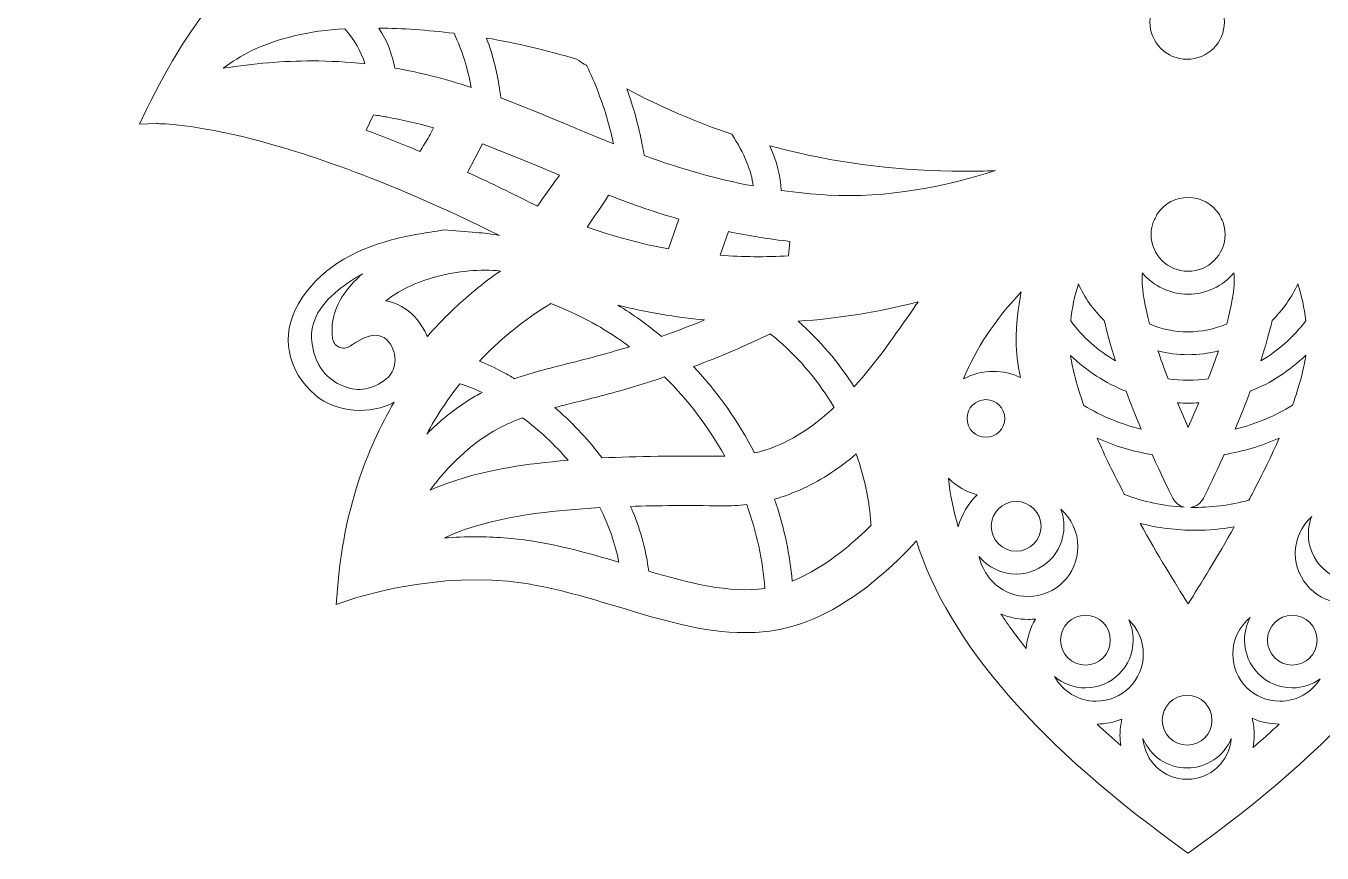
# Model space of a CAD drawing. Header units: millimetres. Extents: x -1177 to 2110, y 103 to 651.
# Drawn here: x 1475.5 to 1829.6, y 103.2 to 329.3 of the extents above; entities that cross this region are included whole.
import ezdxf

# ---------------------------------------------------------------- set-up
doc = ezdxf.new("R2010")
doc.units = ezdxf.units.MM
doc.header["$MEASUREMENT"] = 0
doc.layers.add('Layer 1', color=7, linetype='Continuous')

msp = doc.modelspace()

# ---------------------------------------------------------------- linework, layer by layer
at = {"layer": 'Layer 1', "lineweight": 0}
for points, knots in [([(2105.9, 465.9), (2076.31, 475.06), (2051.6, 476.53), (2032.45, 470.27), (2024.28, 467.6), (2018.89, 464.02), (2015.67, 461.31), (2015.95, 466), (2016.16, 470.53), (2016.37, 474.87), (2016.62, 479.95), (2016.85, 484.75), (2017.14, 489.12), (2019.89, 530.65), (2043.79, 561.71), (2044.03, 562.01), (2044.03, 562.01), (2047.17, 566.03), (2047.17, 566.03), (2047.17, 566.03), (2041.87, 566.35), (2041.87, 566.35), (2014.1, 568.07), (1988.65, 565.95), (1966.22, 560.05), (1965.28, 559.8), (1964.34, 559.54), (1963.4, 559.28), (1964.89, 562.55), (1965.72, 567.95), (1965.87, 575.37), (1966, 581.51), (1965.61, 586.8), (1965.56, 587.38), (1965.56, 587.38), (1965.38, 589.74), (1965.38, 589.74), (1965.38, 589.74), (1963.25, 588.71), (1963.25, 588.71), (1962.73, 588.46), (1957.96, 586.15), (1952.7, 582.96), (1945.69, 578.7), (1941.22, 574.96), (1939.42, 571.85), (1939.4, 571.81), (1939.38, 571.77), (1939.36, 571.74), (1938.02, 574.37), (1936.57, 577.01), (1935.13, 579.62), (1933.05, 583.41), (1930.9, 587.32), (1929.19, 591.05), (1922.72, 605.2), (1921.98, 615.32), (1922.49, 621.31), (1923.05, 627.73), (1925.12, 630.89), (1925.13, 630.9), (1925.13, 630.9), (1928.47, 635.69), (1928.47, 635.69), (1928.47, 635.69), (1922.39, 635.12), (1922.39, 635.12), (1890.87, 632.14), (1868.76, 618.66), (1855.77, 607.87), (1846.3, 600.01), (1840.23, 592.51), (1837.18, 588.29), (1826.09, 602.14), (1815.53, 614.28), (1806.99, 624.08), (1802.96, 628.72), (1793.04, 640.69), (1792.96, 640.6), (1792.89, 640.69), (1782.97, 628.72), (1778.93, 624.08), (1770.4, 614.28), (1759.84, 602.14), (1748.75, 588.29), (1745.69, 592.51), (1739.62, 600.01), (1730.16, 607.87), (1717.16, 618.66), (1695.06, 632.14), (1663.53, 635.12), (1663.53, 635.12), (1657.46, 635.69), (1657.46, 635.69), (1657.46, 635.69), (1660.8, 630.9), (1660.8, 630.9), (1660.8, 630.89), (1662.88, 627.73), (1663.43, 621.31), (1663.95, 615.32), (1663.21, 605.2), (1656.73, 591.05), (1655.02, 587.32), (1652.87, 583.41), (1650.79, 579.62), (1649.34, 576.98), (1647.87, 574.32), (1646.53, 571.66), (1646.29, 572.07), (1646.05, 572.48), (1645.78, 572.89), (1643.8, 575.9), (1639.12, 579.37), (1631.86, 583.21), (1626.44, 586.08), (1621.53, 588.11), (1620.99, 588.33), (1620.99, 588.33), (1618.81, 589.23), (1618.81, 589.23), (1618.81, 589.23), (1618.77, 586.87), (1618.77, 586.87), (1618.76, 586.28), (1618.68, 580.99), (1619.16, 574.86), (1619.73, 567.75), (1620.81, 562.54), (1622.38, 559.32), (1621.49, 559.57), (1620.6, 559.81), (1619.7, 560.05), (1597.28, 565.95), (1571.83, 568.07), (1544.06, 566.35), (1544.06, 566.35), (1538.76, 566.03), (1538.76, 566.03), (1538.76, 566.03), (1541.89, 562.01), (1541.89, 562.01), (1542.13, 561.71), (1566.03, 530.65), (1568.78, 489.12), (1569.07, 484.75), (1569.31, 479.95), (1569.55, 474.87), (1569.76, 470.53), (1569.98, 466), (1570.25, 461.31), (1567.03, 464.02), (1561.64, 467.6), (1553.47, 470.27), (1534.33, 476.53), (1509.62, 475.06), (1480.03, 465.9), (1480.03, 465.9), (1475.46, 464.49), (1475.46, 464.49), (1475.46, 464.49), (1478.91, 461.35), (1478.91, 461.35), (1479.1, 461.17), (1498.45, 443.21), (1505.46, 414.67), (1512.17, 387.32), (1531.92, 365.54), (1548.79, 358.23), (1535.64, 348.07), (1520.58, 331.9), (1508.42, 306.48), (1508.42, 306.48), (1506.51, 302.48), (1506.51, 302.48), (1506.51, 302.48), (1511.19, 302.63), (1511.19, 302.63), (1511.26, 302.63), (1519.22, 302.8), (1534.97, 298.98), (1549.15, 295.54), (1572.68, 288.07), (1604.85, 272.05), (1602.74, 272.46), (1600.6, 272.71), (1598.5, 272.9), (1595.55, 273.17), (1592.58, 273.31), (1589.63, 273.58), (1584.8, 272.76), (1579.94, 272.14), (1575.31, 270.86), (1564.64, 267.88), (1555.4, 262.82), (1549.9, 253.35), (1544.88, 244.72), (1546.76, 235.09), (1554.58, 228.38), (1560.14, 223.61), (1569.8, 222.98), (1576.07, 226.5), (1568.47, 213.57), (1562.22, 196.76), (1560.55, 175.39), (1560.55, 175.39), (1560.22, 171.16), (1560.22, 171.16), (1560.22, 171.16), (1564.48, 172.63), (1564.48, 172.63), (1564.71, 172.71), (1588.19, 180.65), (1611.5, 177), (1620.49, 175.59), (1629.18, 172.97), (1637.58, 170.44), (1649.33, 166.89), (1660.55, 163.5), (1671.87, 163.5), (1674.45, 163.5), (1677.05, 163.68), (1679.65, 164.07), (1689.09, 165.49), (1698.92, 170.51), (1708.88, 178.98), (1713.28, 182.71), (1716.67, 186.27), (1718.73, 188.58), (1727.48, 160.8), (1752.32, 132.2), (1792.93, 103.24), (1792.93, 103.24), (1792.96, 103.27), (1792.96, 103.27), (1792.96, 103.27), (1792.99, 103.24), (1792.99, 103.24), (1833.61, 132.2), (1858.45, 160.8), (1867.19, 188.58), (1869.25, 186.27), (1872.65, 182.71), (1877.04, 178.98), (1887, 170.51), (1896.84, 165.49), (1906.27, 164.07), (1908.88, 163.68), (1911.47, 163.5), (1914.06, 163.5), (1925.38, 163.5), (1936.6, 166.89), (1948.35, 170.44), (1956.75, 172.97), (1965.43, 175.59), (1974.43, 177), (1997.74, 180.65), (2021.22, 172.71), (2021.45, 172.63), (2021.45, 172.63), (2025.7, 171.16), (2025.7, 171.16), (2025.7, 171.16), (2025.37, 175.39), (2025.37, 175.39), (2023.73, 196.42), (2017.65, 213.05), (2010.22, 225.89), (2016.46, 223.08), (2025.28, 223.91), (2030.49, 228.38), (2038.31, 235.09), (2040.2, 244.72), (2035.18, 253.35), (2029.67, 262.82), (2020.43, 267.88), (2009.76, 270.86), (2005.13, 272.14), (2000.28, 272.76), (1995.45, 273.58), (1992.5, 273.31), (1989.53, 273.17), (1986.58, 272.9), (1984.92, 272.75), (1983.23, 272.56), (1981.56, 272.29), (2013.48, 288.15), (2036.84, 295.55), (2050.96, 298.98), (2066.71, 302.8), (2074.67, 302.63), (2074.74, 302.63), (2074.74, 302.63), (2079.42, 302.48), (2079.42, 302.48), (2079.42, 302.48), (2077.5, 306.48), (2077.5, 306.48), (2065.34, 331.9), (2050.28, 348.07), (2037.14, 358.23), (2054.01, 365.54), (2073.76, 387.32), (2080.47, 414.67), (2087.47, 443.21), (2106.83, 461.17), (2107.02, 461.35), (2107.02, 461.35), (2110.46, 464.49), (2110.46, 464.49), (2110.46, 464.49), (2105.9, 465.9), (2105.9, 465.9)], [0, 0, 0, 0, 1, 1, 1, 2, 2, 2, 3, 3, 3, 4, 4, 4, 5, 5, 5, 6, 6, 6, 7, 7, 7, 8, 8, 8, 9, 9, 9, 10, 10, 10, 11, 11, 11, 12, 12, 12, 13, 13, 13, 14, 14, 14, 15, 15, 15, 16, 16, 16, 17, 17, 17, 18, 18, 18, 19, 19, 19, 20, 20, 20, 21, 21, 21, 22, 22, 22, 23, 23, 23, 24, 24, 24, 25, 25, 25, 26, 26, 26, 27, 27, 27, 28, 28, 28, 29, 29, 29, 30, 30, 30, 31, 31, 31, 32, 32, 32, 33, 33, 33, 34, 34, 34, 35, 35, 35, 36, 36, 36, 37, 37, 37, 38, 38, 38, 39, 39, 39, 40, 40, 40, 41, 41, 41, 42, 42, 42, 43, 43, 43, 44, 44, 44, 45, 45, 45, 46, 46, 46, 47, 47, 47, 48, 48, 48, 49, 49, 49, 50, 50, 50, 51, 51, 51, 52, 52, 52, 53, 53, 53, 54, 54, 54, 55, 55, 55, 56, 56, 56, 57, 57, 57, 58, 58, 58, 59, 59, 59, 60, 60, 60, 61, 61, 61, 62, 62, 62, 63, 63, 63, 64, 64, 64, 65, 65, 65, 66, 66, 66, 67, 67, 67, 68, 68, 68, 69, 69, 69, 70, 70, 70, 71, 71, 71, 72, 72, 72, 73, 73, 73, 74, 74, 74, 75, 75, 75, 76, 76, 76, 77, 77, 77, 78, 78, 78, 79, 79, 79, 80, 80, 80, 81, 81, 81, 82, 82, 82, 83, 83, 83, 84, 84, 84, 85, 85, 85, 86, 86, 86, 87, 87, 87, 88, 88, 88, 89, 89, 89, 90, 90, 90, 91, 91, 91, 92, 92, 92, 93, 93, 93, 94, 94, 94, 95, 95, 95, 96, 96, 96, 97, 97, 97, 98, 98, 98, 99, 99, 99, 100, 100, 100, 101, 101, 101, 102, 102, 102, 103, 103, 103, 104, 104, 104, 104]), ([(1792.69, 320.22), (1787.07, 320.22), (1782.51, 324.78), (1782.51, 330.39), (1782.51, 336.01), (1787.07, 340.58), (1792.69, 340.58), (1798.3, 340.58), (1802.87, 336.01), (1802.87, 330.39), (1802.87, 324.78), (1798.3, 320.22), (1792.69, 320.22)], [0, 0, 0, 0, 1, 1, 1, 2, 2, 2, 3, 3, 3, 4, 4, 4, 4]), ([(1553.64, 319.77), (1545.76, 319.77), (1537.78, 319.11), (1529.35, 317.76), (1531.7, 319.56), (1534.28, 321.14), (1537.04, 322.5), (1544.14, 325.96), (1552.73, 328), (1562.59, 328.56), (1565.2, 325.56), (1567.09, 322.24), (1568.07, 318.99), (1563.29, 319.51), (1558.55, 319.77), (1553.64, 319.77)], [0, 0, 0, 0, 1, 1, 1, 2, 2, 2, 3, 3, 3, 4, 4, 4, 5, 5, 5, 5]), ([(1592.43, 327.32), (1594.62, 322.66), (1596.19, 317.7), (1597.08, 312.53), (1589.82, 314.91), (1582.97, 316.66), (1576.23, 317.83), (1575.63, 321.46), (1574.17, 325.18), (1571.92, 328.75), (1578.31, 328.68), (1585.05, 328.21), (1592.43, 327.32)], [0, 0, 0, 0, 1, 1, 1, 2, 2, 2, 3, 3, 3, 4, 4, 4, 4]), ([(1625.92, 320.23), (1626.7, 319.71), (1627.36, 319.29), (1627.97, 318.9), (1628.2, 318.75), (1628.43, 318.61), (1628.66, 318.47), (1628.66, 318.47), (1628.72, 318.44), (1628.72, 318.44), (1631.02, 313.58), (1632.91, 308.62), (1634.33, 303.7), (1634.95, 301.53), (1635.51, 299.32), (1635.98, 297.12), (1631.71, 298.82), (1627.55, 300.57), (1623.52, 302.26), (1617.55, 304.76), (1611.39, 307.34), (1605.18, 309.67), (1604.65, 314.45), (1603.65, 319.07), (1602.2, 323.41), (1601.91, 324.28), (1601.6, 325.16), (1601.26, 326.04), (1609.49, 324.65), (1617.77, 322.7), (1625.92, 320.23)], [0, 0, 0, 0, 1, 1, 1, 2, 2, 2, 3, 3, 3, 4, 4, 4, 5, 5, 5, 6, 6, 6, 7, 7, 7, 8, 8, 8, 9, 9, 9, 10, 10, 10, 10]), ([(1644.38, 293.91), (1644.21, 294.91), (1644.04, 295.89), (1643.85, 296.84), (1642.85, 301.99), (1641.44, 307.11), (1639.63, 312.13), (1648.82, 307.22), (1658.45, 303.06), (1668.32, 299.75), (1671.75, 294.41), (1673.67, 289.75), (1674.16, 285.6), (1664.48, 287.39), (1654.94, 290.05), (1644.38, 293.91)], [0, 0, 0, 0, 1, 1, 1, 2, 2, 2, 3, 3, 3, 4, 4, 4, 5, 5, 5, 5]), ([(1586.1, 300.06), (1585.62, 299.15), (1584.55, 297.35), (1583.11, 295.02), (1578.13, 297.1), (1573.19, 299.06), (1568.38, 300.85), (1568.38, 300.85), (1570.46, 305.02), (1570.46, 305.02), (1571.66, 304.85), (1572.84, 304.66), (1573.97, 304.46), (1578.2, 303.72), (1582.44, 302.74), (1586.85, 301.49), (1586.85, 301.49), (1586.1, 300.06), (1586.1, 300.06)], [0, 0, 0, 0, 1, 1, 1, 2, 2, 2, 3, 3, 3, 4, 4, 4, 5, 5, 5, 6, 6, 6, 6]), ([(1596.1, 289.3), (1596.1, 289.3), (1600.19, 297.07), (1600.19, 297.07), (1606.3, 294.79), (1612.38, 292.24), (1618.28, 289.77), (1619.27, 289.36), (1620.26, 288.94), (1621.25, 288.53), (1621.15, 288.39), (1621.05, 288.25), (1620.94, 288.11), (1618.92, 285.35), (1616.84, 282.51), (1615.22, 280.07), (1614.46, 280.44), (1613.71, 280.8), (1612.97, 281.18), (1607.33, 284.03), (1601.67, 286.76), (1596.1, 289.3)], [0, 0, 0, 0, 1, 1, 1, 2, 2, 2, 3, 3, 3, 4, 4, 4, 5, 5, 5, 6, 6, 6, 7, 7, 7, 7]), ([(1681.82, 284.37), (1681.66, 288.25), (1680.62, 292.28), (1678.66, 296.6), (1680.22, 296.17), (1681.76, 295.77), (1683.27, 295.4), (1698.83, 291.55), (1715.06, 289.6), (1731.5, 289.6), (1734.43, 289.6), (1737.4, 289.67), (1740.35, 289.79), (1727.14, 285.62), (1710.7, 282.12), (1694.47, 283.12), (1694.47, 283.12), (1694.47, 283.12), (1694.47, 283.12), (1690.23, 283.38), (1685.99, 283.8), (1681.82, 284.37)], [0, 0, 0, 0, 1, 1, 1, 2, 2, 2, 3, 3, 3, 4, 4, 4, 5, 5, 5, 6, 6, 6, 7, 7, 7, 7]), ([(1653.83, 276.53), (1653.83, 276.53), (1651.03, 268.42), (1651.03, 268.42), (1643.5, 269.76), (1636.04, 271.76), (1628.81, 274.36), (1630.78, 277.25), (1632.74, 280.17), (1634.66, 283.09), (1641.62, 280.4), (1647.78, 278.29), (1653.83, 276.53)], [0, 0, 0, 0, 1, 1, 1, 2, 2, 2, 3, 3, 3, 4, 4, 4, 4]), ([(1803.07, 272.36), (1803.07, 266.79), (1798.53, 262.26), (1792.96, 262.26), (1787.39, 262.26), (1782.86, 266.79), (1782.86, 272.36), (1782.86, 273.37), (1783.01, 274.36), (1783.3, 275.31), (1783.7, 276.28), (1784.16, 277.22), (1784.64, 278.09), (1786.54, 280.83), (1789.64, 282.47), (1792.96, 282.47), (1796.44, 282.47), (1799.63, 280.71), (1801.5, 277.76), (1801.86, 277.09), (1802.19, 276.4), (1802.5, 275.71), (1802.87, 274.63), (1803.07, 273.51), (1803.07, 272.36)], [0, 0, 0, 0, 1, 1, 1, 2, 2, 2, 3, 3, 3, 4, 4, 4, 5, 5, 5, 6, 6, 6, 7, 7, 7, 8, 8, 8, 8]), ([(1667.38, 273.13), (1672.95, 271.96), (1678.47, 271.07), (1684.17, 270.43), (1684.17, 270.43), (1683.75, 266.48), (1683.75, 266.48), (1677.5, 266.14), (1671.26, 266.19), (1665.13, 266.64), (1665.13, 266.64), (1667.38, 273.13), (1667.38, 273.13)], [0, 0, 0, 0, 1, 1, 1, 2, 2, 2, 3, 3, 3, 4, 4, 4, 4]), ([(1573.79, 254.19), (1577.03, 256.87), (1581.89, 259.23), (1587.44, 260.74), (1593.36, 262.36), (1599.69, 262.92), (1605.07, 262.35), (1600.38, 259.09), (1595.9, 255.41), (1591.71, 251.37), (1589.44, 249.18), (1587.23, 246.85), (1585.13, 244.43), (1585.04, 244.62), (1584.96, 244.82), (1584.87, 245.01), (1582.48, 250.11), (1578.68, 253.23), (1573.79, 254.19)], [0, 0, 0, 0, 1, 1, 1, 2, 2, 2, 3, 3, 3, 4, 4, 4, 5, 5, 5, 6, 6, 6, 6]), ([(1576.27, 237.32), (1576.08, 235.49), (1575.25, 233.9), (1573.92, 232.86), (1570.18, 229.9), (1566.38, 229.24), (1562.31, 230.84), (1557.55, 232.72), (1554.66, 236.47), (1553.71, 241.98), (1552.75, 247.59), (1555.09, 252.55), (1560.86, 257.17), (1562.98, 258.86), (1565.17, 260.35), (1567.43, 261.62), (1565.78, 260.19), (1564.28, 258.6), (1562.93, 256.84), (1559.92, 252.89), (1558.72, 248.84), (1559.18, 244.1), (1559.28, 243.01), (1559.96, 242.04), (1560.95, 241.57), (1561.94, 241.11), (1563.12, 241.2), (1564.03, 241.81), (1564.38, 242.05), (1564.67, 242.24), (1564.92, 242.41), (1564.92, 242.41), (1564.95, 242.43), (1564.95, 242.43), (1565.35, 242.7), (1565.61, 242.88), (1565.85, 243.03), (1570.97, 246.18), (1573.28, 244.48), (1574.58, 242.93), (1575.86, 241.38), (1576.48, 239.34), (1576.27, 237.32)], [0, 0, 0, 0, 1, 1, 1, 2, 2, 2, 3, 3, 3, 4, 4, 4, 5, 5, 5, 6, 6, 6, 7, 7, 7, 8, 8, 8, 9, 9, 9, 10, 10, 10, 11, 11, 11, 12, 12, 12, 13, 13, 13, 14, 14, 14, 14]), ([(1773.12, 237.79), (1768.35, 240.54), (1764.17, 244.27), (1760.88, 248.72), (1761.25, 252.2), (1761.96, 255.58), (1762.99, 258.83), (1764.69, 255.09), (1767.09, 251.68), (1770.06, 248.79), (1770.8, 245.49), (1771.82, 241.8), (1773.12, 237.79)], [0, 0, 0, 0, 1, 1, 1, 2, 2, 2, 3, 3, 3, 4, 4, 4, 4]), ([(1792.96, 245.72), (1789.32, 245.72), (1785.79, 246.45), (1782.45, 247.89), (1781.11, 252.83), (1780.42, 256.83), (1780.42, 259.8), (1780.42, 260.47), (1780.44, 261.14), (1780.47, 261.81), (1783.52, 258.19), (1788.06, 256.01), (1792.96, 256.01), (1797.89, 256.01), (1802.44, 258.2), (1805.49, 261.85), (1805.52, 261.17), (1805.54, 260.48), (1805.54, 259.8), (1805.54, 256.83), (1804.85, 252.84), (1803.51, 247.91), (1800.17, 246.46), (1796.62, 245.72), (1792.96, 245.72)], [0, 0, 0, 0, 1, 1, 1, 2, 2, 2, 3, 3, 3, 4, 4, 4, 5, 5, 5, 6, 6, 6, 7, 7, 7, 8, 8, 8, 8]), ([(1815.91, 248.83), (1818.87, 251.72), (1821.26, 255.14), (1822.95, 258.88), (1823.99, 255.63), (1824.7, 252.24), (1825.08, 248.76), (1821.79, 244.3), (1817.61, 240.57), (1812.85, 237.82), (1814.15, 241.84), (1815.17, 245.53), (1815.91, 248.83)], [0, 0, 0, 0, 1, 1, 1, 2, 2, 2, 3, 3, 3, 4, 4, 4, 4]), ([(1747.35, 256.64), (1746.46, 252.26), (1746, 247.73), (1746, 243.13), (1746, 240.22), (1746.4, 236.9), (1747.18, 233.23), (1744.88, 234.33), (1742.34, 234.92), (1739.76, 234.92), (1736.9, 234.92), (1734.1, 234.2), (1731.62, 232.86), (1734.96, 241.08), (1740.23, 249.05), (1747.35, 256.64)], [0, 0, 0, 0, 1, 1, 1, 2, 2, 2, 3, 3, 3, 4, 4, 4, 5, 5, 5, 5]), ([(1636.65, 244.27), (1637.9, 243.43), (1639.14, 242.55), (1640.37, 241.63), (1635.33, 240.1), (1629.77, 238.59), (1623.14, 236.94), (1618.55, 235.8), (1613.68, 234.55), (1608.96, 232.9), (1607.95, 233.5), (1606.95, 234.08), (1605.97, 234.61), (1603.63, 235.89), (1601.44, 236.91), (1599.34, 237.71), (1600.29, 238.71), (1601.25, 239.69), (1602.22, 240.63), (1602.22, 240.63), (1602.22, 240.63), (1602.22, 240.63), (1608.44, 246.66), (1614.58, 250.87), (1618.82, 253.44), (1625.08, 251.1), (1631.07, 248.02), (1636.65, 244.27)], [0, 0, 0, 0, 1, 1, 1, 2, 2, 2, 3, 3, 3, 4, 4, 4, 5, 5, 5, 6, 6, 6, 7, 7, 7, 8, 8, 8, 9, 9, 9, 9]), ([(1637.14, 253.02), (1644.9, 251.07), (1652.84, 249.71), (1660.88, 248.97), (1657.53, 247.59), (1654.17, 246.29), (1650.83, 245.08), (1650.26, 244.87), (1649.68, 244.67), (1649.09, 244.47), (1645.29, 247.64), (1641.29, 250.5), (1637.14, 253.02)], [0, 0, 0, 0, 1, 1, 1, 2, 2, 2, 3, 3, 3, 4, 4, 4, 4]), ([(1718.02, 252.21), (1718.02, 252.21), (1717.99, 252.17), (1717.99, 252.17), (1713.22, 245.26), (1707.85, 237.5), (1701.73, 230.68), (1697.52, 237.33), (1692.38, 243.35), (1686.41, 248.63), (1697.29, 249.33), (1708.3, 251.11), (1719.2, 253.92), (1718.8, 253.35), (1718.41, 252.78), (1718.02, 252.21)], [0, 0, 0, 0, 1, 1, 1, 2, 2, 2, 3, 3, 3, 4, 4, 4, 5, 5, 5, 5]), ([(1674.53, 212.62), (1670.11, 221.24), (1664.51, 229.17), (1657.86, 236.22), (1664.96, 238.88), (1671.99, 241.89), (1678.82, 245.18), (1679.53, 244.61), (1680.23, 244.03), (1680.9, 243.45), (1686.92, 238.28), (1692.08, 232.1), (1696.24, 225.07), (1696.01, 224.85), (1695.78, 224.64), (1695.55, 224.43), (1688.65, 218.14), (1681.76, 214.27), (1674.53, 212.62)], [0, 0, 0, 0, 1, 1, 1, 2, 2, 2, 3, 3, 3, 4, 4, 4, 5, 5, 5, 6, 6, 6, 6]), ([(1776.03, 229.47), (1777.26, 226.17), (1778.64, 222.71), (1780.14, 219.13), (1774.62, 220.46), (1769.38, 222.63), (1764.5, 225.61), (1762.59, 230.89), (1761.37, 235.46), (1760.86, 239.28), (1765.23, 235.05), (1770.39, 231.7), (1776.03, 229.47)], [0, 0, 0, 0, 1, 1, 1, 2, 2, 2, 3, 3, 3, 4, 4, 4, 4]), ([(1787.49, 232.87), (1787.49, 232.87), (1787.31, 233.35), (1787.31, 233.35), (1786.36, 235.85), (1785.49, 238.25), (1784.73, 240.52), (1787.41, 239.83), (1790.17, 239.47), (1792.96, 239.47), (1795.77, 239.47), (1798.55, 239.83), (1801.24, 240.53), (1800.47, 238.26), (1799.6, 235.85), (1798.65, 233.35), (1798.59, 233.19), (1798.53, 233.03), (1798.47, 232.88), (1794.83, 232.37), (1791.13, 232.37), (1787.49, 232.87)], [0, 0, 0, 0, 1, 1, 1, 2, 2, 2, 3, 3, 3, 4, 4, 4, 5, 5, 5, 6, 6, 6, 7, 7, 7, 7]), ([(1805.82, 219.14), (1807.32, 222.72), (1808.7, 226.18), (1809.93, 229.48), (1815.57, 231.72), (1820.74, 235.08), (1825.1, 239.32), (1824.6, 235.5), (1823.38, 230.92), (1821.47, 225.64), (1816.59, 222.65), (1811.34, 220.47), (1805.82, 219.14)], [0, 0, 0, 0, 1, 1, 1, 2, 2, 2, 3, 3, 3, 4, 4, 4, 4]), ([(1594, 231.52), (1595.9, 231), (1597.89, 230.22), (1600.07, 229.12), (1598.79, 228.45), (1597.57, 227.75), (1596.39, 227.01), (1592.39, 224.49), (1588.61, 221.44), (1584.96, 217.77), (1587.59, 222.63), (1590.62, 227.23), (1594, 231.52)], [0, 0, 0, 0, 1, 1, 1, 2, 2, 2, 3, 3, 3, 4, 4, 4, 4]), ([(1632.86, 211.24), (1629.38, 215.94), (1625.28, 220.36), (1620.65, 224.39), (1620.42, 224.59), (1620.18, 224.8), (1619.94, 225), (1622.29, 225.64), (1624.67, 226.22), (1627, 226.8), (1628.35, 227.13), (1629.71, 227.47), (1631.06, 227.81), (1637.35, 229.41), (1643.7, 231.29), (1649.94, 233.4), (1656.46, 226.97), (1661.98, 219.69), (1666.39, 211.7), (1666.2, 211.7), (1666.02, 211.7), (1665.83, 211.7), (1653.14, 211.87), (1642.34, 211.72), (1632.86, 211.24)], [0, 0, 0, 0, 1, 1, 1, 2, 2, 2, 3, 3, 3, 4, 4, 4, 5, 5, 5, 6, 6, 6, 7, 7, 7, 8, 8, 8, 8]), ([(1737.73, 227.18), (1740.56, 227.18), (1742.87, 224.87), (1742.87, 222.03), (1742.87, 219.2), (1740.56, 216.89), (1737.73, 216.89), (1734.89, 216.89), (1732.58, 219.2), (1732.58, 222.03), (1732.58, 224.87), (1734.89, 227.18), (1737.73, 227.18)], [0, 0, 0, 0, 1, 1, 1, 2, 2, 2, 3, 3, 3, 4, 4, 4, 4]), ([(1795.86, 226.34), (1794.95, 224.13), (1793.99, 221.87), (1792.98, 219.58), (1791.97, 221.87), (1791.01, 224.13), (1790.1, 226.34), (1792.03, 226.21), (1793.93, 226.21), (1795.86, 226.34)], [0, 0, 0, 0, 1, 1, 1, 2, 2, 2, 3, 3, 3, 3]), ([(1587.73, 204.8), (1593.17, 211.56), (1599.16, 216.61), (1605.54, 219.81), (1607.27, 220.67), (1609.1, 221.47), (1611.13, 222.23), (1615.76, 218.78), (1619.93, 214.89), (1623.56, 210.62), (1611.86, 209.65), (1602.36, 208.02), (1594.6, 205.66), (1591.58, 204.75), (1588.67, 203.67), (1585.88, 202.43), (1586.5, 203.24), (1587.11, 204.03), (1587.73, 204.8)], [0, 0, 0, 0, 1, 1, 1, 2, 2, 2, 3, 3, 3, 4, 4, 4, 5, 5, 5, 6, 6, 6, 6]), ([(1768.11, 216.66), (1772.91, 214.51), (1777.96, 213), (1783.17, 212.15), (1785.69, 206.52), (1787.57, 202.72), (1787.78, 202.29), (1787.78, 202.29), (1788.78, 200.28), (1788.78, 200.28), (1789.41, 199.02), (1790.54, 198.13), (1791.86, 197.81), (1786.27, 198.12), (1780.81, 199.28), (1775.57, 201.27), (1775.57, 201.27), (1775.51, 201.38), (1775.51, 201.38), (1772.65, 206.85), (1770.17, 211.97), (1768.11, 216.66)], [0, 0, 0, 0, 1, 1, 1, 2, 2, 2, 3, 3, 3, 4, 4, 4, 5, 5, 5, 6, 6, 6, 7, 7, 7, 7]), ([(1793.74, 197.74), (1795.22, 197.98), (1796.5, 198.9), (1797.18, 200.28), (1797.18, 200.28), (1798.18, 202.29), (1798.18, 202.29), (1798.39, 202.73), (1800.29, 206.57), (1802.79, 212.16), (1808.01, 213.01), (1813.06, 214.52), (1817.86, 216.68), (1815.8, 211.99), (1813.32, 206.86), (1810.45, 201.38), (1810.16, 200.83), (1809.86, 200.27), (1809.57, 199.72), (1804.43, 198.29), (1799.08, 197.62), (1793.74, 197.74)], [0, 0, 0, 0, 1, 1, 1, 2, 2, 2, 3, 3, 3, 4, 4, 4, 5, 5, 5, 6, 6, 6, 7, 7, 7, 7]), ([(1699.25, 186.42), (1694.27, 182.39), (1689.42, 179.43), (1684.81, 177.6), (1684.15, 184.78), (1682.69, 191.83), (1680.44, 198.58), (1680.28, 199.05), (1680.12, 199.52), (1679.95, 200), (1685.32, 201.5), (1690.43, 203.88), (1695.55, 207.26), (1697.79, 208.74), (1700.04, 210.44), (1702.27, 212.33), (1703.52, 208.87), (1704.5, 205.33), (1705.19, 201.78), (1705.7, 199.17), (1706.07, 196.42), (1706.29, 193.59), (1706.31, 193.34), (1706.33, 193.08), (1706.36, 192.83), (1704.04, 190.51), (1701.65, 188.36), (1699.25, 186.42)], [0, 0, 0, 0, 1, 1, 1, 2, 2, 2, 3, 3, 3, 4, 4, 4, 5, 5, 5, 6, 6, 6, 7, 7, 7, 8, 8, 8, 9, 9, 9, 9]), ([(1730.16, 192.46), (1728.79, 196.93), (1727.91, 201.36), (1727.52, 205.72), (1729.67, 203.53), (1732.37, 201.95), (1735.36, 201.16), (1732.89, 198.75), (1731.1, 195.75), (1730.16, 192.46)], [0, 0, 0, 0, 1, 1, 1, 2, 2, 2, 3, 3, 3, 3]), ([(1645.6, 180.3), (1644.93, 185.76), (1643.48, 191.2), (1641.28, 196.5), (1641.07, 197), (1640.85, 197.5), (1640.62, 198.01), (1648.04, 198.24), (1656.26, 198.29), (1665.65, 198.16), (1667.92, 198.13), (1670.17, 198.25), (1672.38, 198.51), (1675.1, 190.99), (1676.77, 183.29), (1677.33, 175.58), (1667.52, 174.24), (1656.73, 177), (1645.6, 180.3)], [0, 0, 0, 0, 1, 1, 1, 2, 2, 2, 3, 3, 3, 4, 4, 4, 5, 5, 5, 6, 6, 6, 6]), ([(1746, 199.35), (1749.74, 199.35), (1752.79, 196.3), (1752.79, 192.56), (1752.79, 188.81), (1749.74, 185.76), (1746, 185.76), (1742.25, 185.76), (1739.2, 188.81), (1739.2, 192.56), (1739.2, 196.3), (1742.25, 199.35), (1746, 199.35)], [0, 0, 0, 0, 1, 1, 1, 2, 2, 2, 3, 3, 3, 4, 4, 4, 4]), ([(1613.45, 188.57), (1608.64, 189.32), (1603.55, 189.7), (1598.33, 189.7), (1595.55, 189.7), (1592.7, 189.59), (1589.81, 189.38), (1593.29, 191.05), (1597.1, 192.39), (1601.53, 193.54), (1609.58, 195.62), (1619.64, 196.97), (1632.26, 197.66), (1634.71, 192.83), (1636.45, 187.83), (1637.45, 182.75), (1629.29, 185.18), (1621.69, 187.28), (1613.45, 188.57)], [0, 0, 0, 0, 1, 1, 1, 2, 2, 2, 3, 3, 3, 4, 4, 4, 5, 5, 5, 6, 6, 6, 6]), ([(1749.24, 173.37), (1742.65, 173.37), (1737.14, 178.08), (1735.9, 184.31), (1738.31, 181.37), (1741.97, 179.51), (1746, 179.51), (1753.19, 179.51), (1759.04, 185.36), (1759.04, 192.56), (1759.04, 194.19), (1758.74, 195.78), (1758.18, 197.25), (1761.08, 194.73), (1762.85, 191.03), (1762.85, 186.98), (1762.85, 179.48), (1756.75, 173.37), (1749.24, 173.37)], [0, 0, 0, 0, 1, 1, 1, 2, 2, 2, 3, 3, 3, 4, 4, 4, 5, 5, 5, 6, 6, 6, 6]), ([(1835.86, 171.59), (1828.36, 171.59), (1822.25, 177.69), (1822.25, 185.19), (1822.25, 189.1), (1823.97, 192.73), (1826.73, 195.25), (1826.13, 193.74), (1825.81, 192.11), (1825.81, 190.43), (1825.81, 183.24), (1831.66, 177.38), (1838.85, 177.38), (1843.05, 177.38), (1846.8, 179.37), (1849.2, 182.47), (1847.93, 176.27), (1842.43, 171.59), (1835.86, 171.59)], [0, 0, 0, 0, 1, 1, 1, 2, 2, 2, 3, 3, 3, 4, 4, 4, 5, 5, 5, 6, 6, 6, 6]), ([(1792.98, 171.37), (1789.37, 177.06), (1784.61, 184.83), (1779.85, 193.37), (1784.77, 192.11), (1789.83, 191.47), (1794.95, 191.47), (1798.51, 191.47), (1802.07, 191.79), (1805.57, 192.41), (1800.97, 184.21), (1796.42, 176.8), (1792.98, 171.37)], [0, 0, 0, 0, 1, 1, 1, 2, 2, 2, 3, 3, 3, 4, 4, 4, 4]), ([(1748.74, 159.13), (1746.22, 162.28), (1743.92, 165.43), (1741.84, 168.56), (1744.17, 167.62), (1746.68, 167.12), (1749.24, 167.12), (1749.92, 167.12), (1750.59, 167.16), (1751.26, 167.22), (1749.82, 164.76), (1748.96, 162), (1748.74, 159.13)], [0, 0, 0, 0, 1, 1, 1, 2, 2, 2, 3, 3, 3, 4, 4, 4, 4]), ([(1767.83, 144.75), (1762.94, 144.75), (1758.67, 147.49), (1756.49, 151.51), (1758.78, 149.57), (1761.74, 148.4), (1764.92, 148.4), (1772.11, 148.4), (1777.96, 154.26), (1777.96, 161.45), (1777.96, 163.4), (1777.53, 165.28), (1776.73, 166.98), (1779.2, 164.62), (1780.72, 161.3), (1780.72, 157.65), (1780.72, 150.54), (1774.94, 144.75), (1767.83, 144.75)], [0, 0, 0, 0, 1, 1, 1, 2, 2, 2, 3, 3, 3, 4, 4, 4, 5, 5, 5, 6, 6, 6, 6]), ([(1764.92, 168.25), (1768.66, 168.25), (1771.71, 165.2), (1771.71, 161.45), (1771.71, 157.7), (1768.66, 154.65), (1764.92, 154.65), (1761.17, 154.65), (1758.12, 157.7), (1758.12, 161.45), (1758.12, 165.2), (1761.17, 168.25), (1764.92, 168.25)], [0, 0, 0, 0, 1, 1, 1, 2, 2, 2, 3, 3, 3, 4, 4, 4, 4]), ([(1818.06, 144.75), (1810.95, 144.75), (1805.16, 150.54), (1805.16, 157.65), (1805.16, 161.65), (1807.02, 165.27), (1809.94, 167.65), (1808.93, 165.79), (1808.38, 163.67), (1808.38, 161.45), (1808.38, 154.26), (1814.23, 148.4), (1821.43, 148.4), (1824.21, 148.4), (1826.85, 149.3), (1829.01, 150.85), (1826.73, 147.19), (1822.67, 144.75), (1818.06, 144.75)], [0, 0, 0, 0, 1, 1, 1, 2, 2, 2, 3, 3, 3, 4, 4, 4, 5, 5, 5, 6, 6, 6, 6]), ([(1821.43, 168.25), (1825.17, 168.25), (1828.22, 165.2), (1828.22, 161.45), (1828.22, 157.7), (1825.17, 154.65), (1821.43, 154.65), (1817.68, 154.65), (1814.63, 157.7), (1814.63, 161.45), (1814.63, 165.2), (1817.68, 168.25), (1821.43, 168.25)], [0, 0, 0, 0, 1, 1, 1, 2, 2, 2, 3, 3, 3, 4, 4, 4, 4]), ([(1799.48, 139.55), (1799.48, 135.8), (1796.44, 132.75), (1792.69, 132.75), (1788.94, 132.75), (1785.89, 135.8), (1785.89, 139.55), (1785.89, 143.3), (1788.94, 146.35), (1792.69, 146.35), (1796.44, 146.35), (1799.48, 143.3), (1799.48, 139.55)], [0, 0, 0, 0, 1, 1, 1, 2, 2, 2, 3, 3, 3, 4, 4, 4, 4]), ([(1774.56, 132.69), (1772.33, 134.63), (1770.17, 136.57), (1768.09, 138.51), (1770.43, 138.54), (1772.72, 138.99), (1774.87, 139.85), (1774.52, 138.43), (1774.35, 136.98), (1774.35, 135.49), (1774.35, 134.54), (1774.42, 133.61), (1774.56, 132.69)], [0, 0, 0, 0, 1, 1, 1, 2, 2, 2, 3, 3, 3, 4, 4, 4, 4]), ([(1810.71, 132.09), (1810.92, 133.21), (1811.03, 134.35), (1811.03, 135.49), (1811.03, 137.04), (1810.83, 138.59), (1810.44, 140.08), (1812.77, 139.07), (1815.28, 138.53), (1817.87, 138.5), (1815.58, 136.37), (1813.19, 134.23), (1810.71, 132.09)], [0, 0, 0, 0, 1, 1, 1, 2, 2, 2, 3, 3, 3, 4, 4, 4, 4]), ([(1792.69, 123.4), (1786.34, 123.4), (1781.11, 128.33), (1780.63, 134.56), (1782.6, 129.83), (1787.26, 126.5), (1792.69, 126.5), (1798.11, 126.5), (1802.78, 129.83), (1804.74, 134.56), (1804.26, 128.33), (1799.04, 123.4), (1792.69, 123.4)], [0, 0, 0, 0, 1, 1, 1, 2, 2, 2, 3, 3, 3, 4, 4, 4, 4])]:
    msp.add_open_spline(points, degree=3, knots=knots, dxfattribs=at)

doc.saveas('drawing.dxf')
